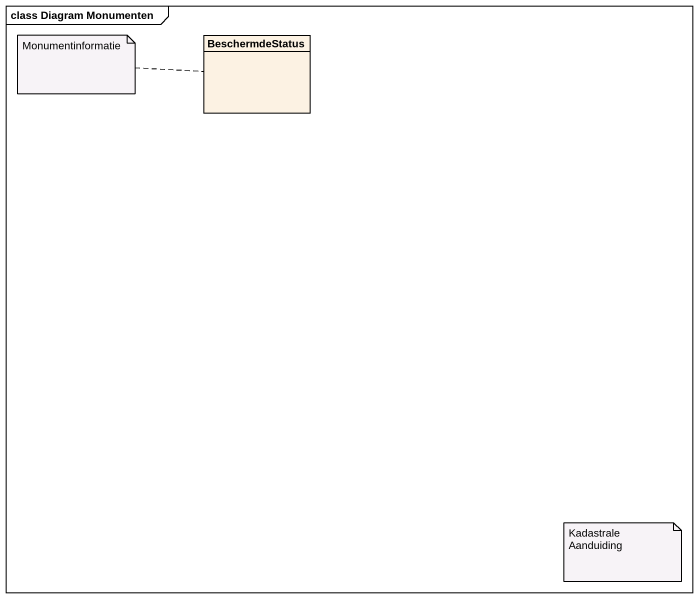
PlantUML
@startuml
mainframe class Diagram Monumenten
hide circle
hide empty members
class BeschermdeStatus
note left of BeschermdeStatus : Monumentinformatie
note as N2
  Kadastrale Aanduiding
end note
@enduml
